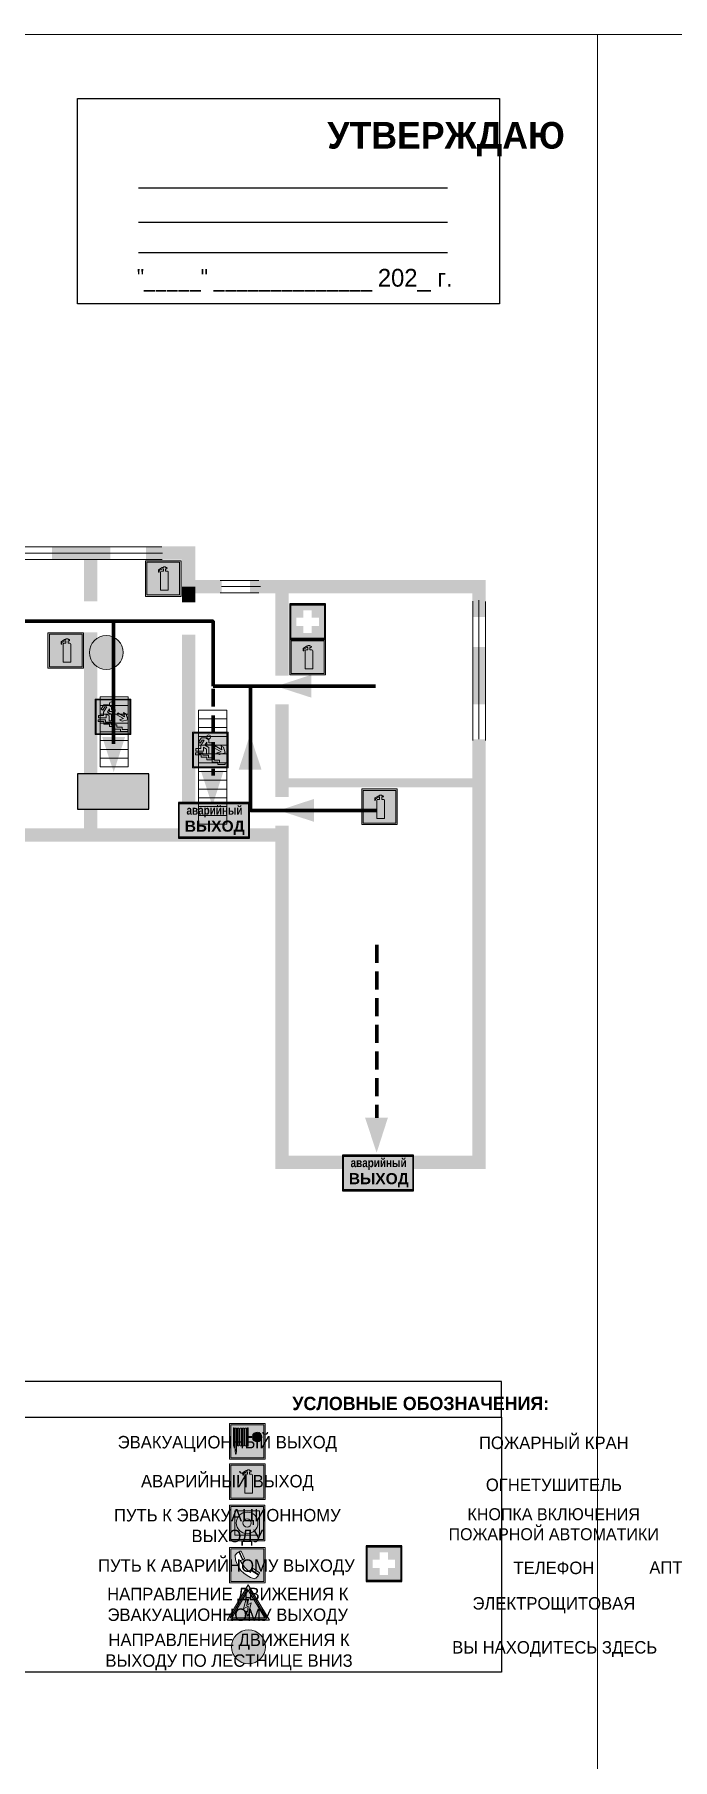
# Model space of a CAD drawing. Header units: millimetres. Extents: x 13114 to 67229, y 22859 to 38520.
# Drawn here: x 32127 to 32270.5, y 36350 to 36738.1 of the extents above; entities that cross this region are included whole.
import ezdxf

# ---------------------------------------------------------------- set-up
doc = ezdxf.new("R2010")
doc.units = ezdxf.units.MM
doc.linetypes.add('{ Wide Dash }', pattern=[12, 4, -2, 4, -2])
doc.layers.add('План_Штампы', color=7, linetype='Continuous')
doc.styles.add('обычный', font='arial.ttf')

# ---------------------------------------------------------------- blocks, each defined once
blk = doc.blocks.new('A$C3E6D3DDE')
at = {"lineweight": 5}
h = blk.add_hatch(color=40, dxfattribs=at)
h.paths.add_polyline_path([(24.1, 1.45), (16.46, -11.35), (31.74, -11.35)])
h.paths.add_polyline_path([(24.09, -0.46), (30.03, -10.41), (18.14, -10.41)], flags=16)
h.paths.add_polyline_path([(24.54, -3.08), (23.41, -6.02), (25.13, -5.01), (24.33, -8.5), (24.82, -8.27), (23.79, -9.86), (23.4, -8.04), (23.8, -8.43), (24.04, -6.29), (22.39, -7.25), (23.44, -3.08)], flags=0)
h = blk.add_hatch(color=256, dxfattribs=at)
h.paths.add_polyline_path([(24.37, 0.03, 0.567511), (23.82, 0.03), (17.59, -10.4, 0.582454), (17.86, -10.88), (30.32, -10.88, 0.582149), (30.6, -10.4)])
h.paths.add_polyline_path([(24.09, -0.46), (18.14, -10.41), (30.03, -10.41)], flags=16)
h.paths.add_polyline_path([(24.54, -3.08), (23.41, -6.02), (25.13, -5.01), (24.33, -8.5), (24.82, -8.27), (23.79, -9.86), (23.4, -8.04), (23.8, -8.43), (24.04, -6.29), (22.39, -7.25), (23.44, -3.08)], flags=0)
h = blk.add_hatch(color=40, dxfattribs=at)
h.paths.add_polyline_path([(24.09, -0.46), (18.14, -10.41), (30.03, -10.41)])
h.paths.add_polyline_path([(24.82, -8.27), (23.79, -9.86), (23.4, -8.04), (23.8, -8.43), (24.04, -6.29), (22.39, -7.25), (23.44, -3.08), (24.54, -3.08), (23.41, -6.02), (25.13, -5.01), (24.33, -8.5)], flags=16)
at = {"color": 40, "lineweight": 5}
for p, q in [((16.46, -11.35), (24.1, 1.45)), ((24.1, 1.45), (31.74, -11.35))]:
    blk.add_line(p, q, dxfattribs=at)
at = {"lineweight": 5}
for p, q in [((17.59, -10.4), (23.82, 0.03)), ((24.37, 0.03), (30.6, -10.4)), ((18.14, -10.41), (24.09, -0.46)), ((23.44, -3.08), (22.39, -7.25)), ((23.41, -6.02), (24.54, -3.08)), ((25.13, -5.01), (23.41, -6.02)), ((24.54, -3.08), (23.44, -3.08)), ((24.09, -0.46), (30.03, -10.41)), ((24.33, -8.5), (25.13, -5.01)), ((17.86, -10.88), (30.32, -10.88)), ((18.14, -10.41), (30.03, -10.41)), ((22.39, -7.25), (24.04, -6.29)), ((23.8, -8.43), (23.4, -8.04)), ((23.4, -8.04), (23.79, -9.86)), ((23.79, -9.86), (24.82, -8.27)), ((24.04, -6.29), (23.8, -8.43)), ((24.82, -8.27), (24.33, -8.5))]:
    blk.add_line(p, q, dxfattribs=at)
at = {"color": 50, "lineweight": 5}
blk.add_line((31.74, -11.35), (16.46, -11.35), dxfattribs=at)
blk = doc.blocks.new('A$C54414219')
at = {"true_color": 0xffffff}
h = blk.add_hatch(color=7, dxfattribs=at)
h.paths.add_polyline_path([(2.39, -9.45), (2.39, -18.3), (11.23, -18.3), (11.23, -9.45)], flags=0)
h.paths.add_polyline_path([(10.71, -13.87, -1), (2.92, -13.87, -1)], flags=0)
h.paths.add_polyline_path([(8.3, -13.87, -1), (5.33, -13.87, -1)], flags=0)
h.paths.add_polyline_path([(0.41, -7.47), (0.41, -20.27), (13.21, -20.27), (13.21, -7.47)])
h.paths.add_polyline_path([(0.92, -19.77), (12.71, -19.77), (12.71, -7.98), (0.92, -7.98)], flags=16)
h.paths.add_polyline_path([(11.23, -9.45), (11.23, -18.3), (2.39, -18.3), (2.39, -9.45)], flags=0)
at = {"lineweight": 5}
h = blk.add_hatch(color=242, dxfattribs=at)
h.paths.add_polyline_path([(12.71, -7.98), (0.92, -7.98), (0.92, -19.77), (12.71, -19.77)])
h.paths.add_polyline_path([(11.23, -18.3), (2.39, -18.3), (2.39, -9.45), (11.23, -9.45)], flags=16)
h.paths.add_polyline_path([(10.71, -13.87, -1), (2.92, -13.87, -1)], flags=0)
h.paths.add_polyline_path([(8.3, -13.87, -1), (5.33, -13.87, -1)], flags=0)
at = {"true_color": 0xffffff}
h = blk.add_hatch(color=7, dxfattribs=at)
h.paths.add_polyline_path([(2.39, -9.45), (2.39, -18.3), (11.23, -18.3), (11.23, -9.45)])
h.paths.add_polyline_path([(10.71, -13.87, -1), (2.92, -13.87, -1)], flags=16)
h.paths.add_polyline_path([(8.3, -13.87, -1), (5.33, -13.87, -1)], flags=0)
at = {"lineweight": 5}
h = blk.add_hatch(color=242, dxfattribs=at)
h.paths.add_polyline_path([(2.92, -13.87, 1), (10.71, -13.87, 1)])
h.paths.add_polyline_path([(8.3, -13.87, -1), (5.33, -13.87, -1)], flags=16)
at = {"color": 242, "lineweight": 5}
for p, q in [((0.41, -20.27), (0.41, -7.47)), ((0.41, -7.47), (13.21, -7.47)), ((0.41, -7.47), (13.21, -7.47)), ((13.21, -20.27), (13.21, -7.47)), ((0.41, -20.27), (13.21, -20.27))]:
    blk.add_line(p, q, dxfattribs=at)
for points in [[(0.92, -7.98), (12.71, -7.98), (12.71, -19.77), (0.92, -19.77)], [(2.39, -9.45), (11.23, -9.45), (11.23, -18.3), (2.39, -18.3)]]:
    blk.add_lwpolyline(points, close=True, dxfattribs=at)
for radius in [3.89, 1.49]:
    blk.add_circle((6.81, -13.87), radius, dxfattribs=at)
blk = doc.blocks.new('A$C456E1F9C')
at = {"lineweight": 5}
h = blk.add_hatch(color=242, dxfattribs=at)
h.paths.add_polyline_path([(0.51, -1.47), (0.51, -13.26), (12.29, -13.26), (12.29, -1.47)])
h.paths.add_polyline_path([(5.42, -4.95, -0.254479), (4.78, -5.4), (3.52, -2.53, -0.209735), (4.23, -2.4)], flags=16)
h.paths.add_polyline_path([(8.53, -8.6), (10.87, -10.17), (10.54, -10.76), (8.03, -9.13, -0.192251)], flags=16)
h.paths.add_polyline_path([(4.61, -5.49, 0.005518), (3.87, -5.72, 0.128647), (7.49, -10.01, 0.00809), (7.83, -9.33), (10.47, -10.97, -0.16736), (8.99, -12.25, -0.327862), (1.95, -3.95, -0.166952), (3.36, -2.62)], flags=16)
at = {"color": 242, "lineweight": 5}
for p, q in [((0, -13.77), (0, -0.97)), ((12.8, -0.97), (0, -0.97)), ((4.61, -5.49), (3.36, -2.62)), ((3.52, -2.53), (4.78, -5.4)), ((4.23, -2.4), (5.42, -4.95)), ((12.8, -13.77), (12.8, -0.97)), ((7.83, -9.33), (10.47, -10.97)), ((8.03, -9.13), (10.54, -10.76)), ((10.81, -10.12), (8.53, -8.6)), ((10.54, -10.76), (10.8, -10.3)), ((10.8, -10.3), (10.81, -10.12)), ((0, -13.77), (12.8, -13.77))]:
    blk.add_line(p, q, dxfattribs=at)
blk.add_lwpolyline([(0.51, -1.47), (12.29, -1.47), (12.29, -13.26), (0.51, -13.26)], close=True, dxfattribs=at)
for centre, radius, start, end in [((4.59, -5.34), 2.99, 114.28453, 152.19739), ((11.12, -3.31), 9.19, 183.99153, 256.60086), ((4.02, -3.27), 0.891, 76.32839, 123.70924), ((14.98, -39.1), 35.17, 107.14873, 108.41345), ((13.86, -0.94), 11.08, 205.55365, 234.87622), ((4.68, -4.59), 0.824, 276.9621, 334.07228), ((-13.31, 0.8), 23.44, 332.54871, 334.40268), ((8.94, -9.5), 0.989, 114.40924, 157.93883), ((7.87, -9.46), 3, 291.92908, 329.9329)]:
    blk.add_arc(centre, radius, start, end, dxfattribs=at)
blk = doc.blocks.new('A$C18900ED3')
h = blk.add_hatch(color=126)
h.paths.add_polyline_path([(-0.18, -0.18), (-7.02, -0.18), (-7.02, -7.02), (-0.18, -7.02)])
h.paths.add_polyline_path([(-5.89, -4.46), (-5.89, -2.77), (-4.46, -2.77), (-4.46, -1.31), (-2.77, -1.31), (-2.77, -2.77), (-1.33, -2.77), (-1.33, -4.46), (-2.77, -4.46), (-2.77, -5.89), (-4.46, -5.89), (-4.46, -4.46)], flags=16)
at = {"color": 126}
for p, q in [((-7.2, 0), (-7.2, -7.2)), ((0, 0), (-7.2, 0)), ((0, -7.2), (0, 0)), ((-7.02, -7.02), (-7.02, -0.18)), ((-7.02, -0.18), (-0.18, -0.18)), ((-0.18, -0.18), (-0.18, -7.02)), ((-7.2, -7.2), (0, -7.2)), ((-0.18, -7.02), (-7.02, -7.02))]:
    blk.add_line(p, q, dxfattribs=at)
blk = doc.blocks.new('A$C37112FD5')
at = {"true_color": 0xf5f5ff}
h = blk.add_hatch(color=7, dxfattribs=at)
h.dxf.hatch_style = 1
h.paths.add_polyline_path([(12.8, -7.4), (0, -7.4), (0, -20.2), (12.8, -20.2)])
h.paths.add_polyline_path([(12.29, -7.91), (12.29, -19.69), (0.51, -19.69), (0.51, -7.91)], flags=16)
h.paths.add_polyline_path([(4.98, -9.04, -0.42597), (5.17, -9.22), (5.17, -12.25), (5.17, -15.29, -0.432244), (4.98, -15.47), (4.83, -15.47, -0.42597), (4.64, -15.29), (4.64, -12.25), (4.64, -9.22, -0.432244), (4.83, -9.04)], flags=0)
h.paths.add_polyline_path([(4.28, -9.22), (4.28, -12.25), (4.28, -15.29, -0.432244), (4.09, -15.47), (3.94, -15.47, -0.42597), (3.75, -15.29), (3.75, -12.25), (3.75, -9.22, -0.432244), (3.94, -9.04), (4.09, -9.04, -0.42597)], flags=0)
h.paths.add_polyline_path([(5.72, -9.04), (5.87, -9.04, -0.42597), (6.06, -9.22), (6.06, -12.25), (6.06, -15.29, -0.432244), (5.87, -15.47), (5.72, -15.47, -0.42597), (5.53, -15.29), (5.53, -12.25), (5.53, -9.22, -0.432244)], flags=0)
h.paths.add_polyline_path([(6.42, -8.9), (6.5, -8.9, -0.42597), (6.69, -9.08), (6.69, -12.03), (8.21, -12.03, -15.824349), (8.21, -12.47), (6.69, -12.47), (6.69, -15.42, -0.432244), (6.5, -15.6), (6.42, -15.6)], flags=0)
h.paths.add_polyline_path([(3.39, -9.22), (3.39, -12.25), (3.39, -15.29, -0.432244), (3.2, -15.47), (3.05, -15.47, -0.42597), (2.85, -15.29), (2.85, -12.25), (2.85, -9.22, -0.432244), (3.05, -9.04), (3.2, -9.04, -0.42597)], flags=0)
h.paths.add_polyline_path([(2.5, -9.22), (2.5, -16.71), (1.96, -16.71), (1.96, -9.22, -0.432244), (2.15, -9.04), (2.31, -9.04, -0.42597)], flags=0)
h.paths.add_polyline_path([(1.61, -8.9), (1.61, -15.6), (1.57, -15.6, -0.42597), (1.37, -15.42), (1.37, -12.03), (1.37, -9.09, -0.432244), (1.57, -8.9)], flags=0)
h.paths.add_polyline_path([(9.76, -10.81), (9.76, -12.03), (8.49, -12.03, -0.336371)], flags=0)
h.paths.add_polyline_path([(8.49, -12.47), (9.76, -12.47), (9.76, -13.7, -0.336371)], flags=0)
h.paths.add_polyline_path([(10.11, -10.81, -0.336371), (11.38, -12.03), (10.11, -12.03)], flags=0)
h.paths.add_polyline_path([(10.11, -12.47), (11.38, -12.47, -0.336371), (10.11, -13.7)], flags=0)
h.paths.add_polyline_path([(2.5, -16.84), (2.5, -17.05), (1.97, -17.05), (1.97, -16.84)], flags=0)
h.paths.add_polyline_path([(2.5, -17.24, -0.033778), (2.24, -18.6, -0.033778), (1.97, -17.24)], flags=0)
h = blk.add_hatch(color=242)
h.dxf.hatch_style = 1
h.paths.add_polyline_path([(12.29, -7.91), (0.51, -7.91), (0.51, -19.69), (12.29, -19.69)])
h.paths.add_polyline_path([(6.42, -15.6), (6.42, -8.9), (6.5, -8.9, -0.42597), (6.69, -9.08), (6.69, -12.03), (8.21, -12.03, -15.824349), (8.21, -12.47), (6.69, -12.47), (6.69, -15.42, -0.432244), (6.5, -15.6)], flags=16)
h.paths.add_polyline_path([(5.87, -15.47), (5.72, -15.47, -0.42597), (5.53, -15.29), (5.53, -12.25), (5.53, -9.22, -0.432244), (5.72, -9.04), (5.87, -9.04, -0.42597), (6.06, -9.22), (6.06, -12.25), (6.06, -15.29, -0.432244)], flags=16)
h.paths.add_polyline_path([(4.98, -15.47), (4.83, -15.47, -0.42597), (4.64, -15.29), (4.64, -12.25), (4.64, -9.22, -0.432244), (4.83, -9.04), (4.98, -9.04, -0.42597), (5.17, -9.22), (5.17, -12.25), (5.17, -15.29, -0.432244)], flags=16)
h.paths.add_polyline_path([(4.09, -15.47), (3.94, -15.47, -0.42597), (3.75, -15.29), (3.75, -12.25), (3.75, -9.22, -0.432244), (3.94, -9.04), (4.09, -9.04, -0.42597), (4.28, -9.22), (4.28, -12.25), (4.28, -15.29, -0.432244)], flags=16)
h.paths.add_polyline_path([(3.2, -15.47), (3.05, -15.47, -0.42597), (2.85, -15.29), (2.85, -12.25), (2.85, -9.22, -0.432244), (3.05, -9.04), (3.2, -9.04, -0.42597), (3.39, -9.22), (3.39, -12.25), (3.39, -15.29, -0.432244)], flags=16)
h.paths.add_polyline_path([(2.5, -17.05), (1.97, -17.05), (1.97, -16.84), (2.5, -16.84)], flags=16)
h.paths.add_polyline_path([(2.5, -17.24, -0.033778), (2.24, -18.6, -0.033778), (1.97, -17.24)], flags=16)
h.paths.add_polyline_path([(2.5, -16.71), (1.96, -16.71), (1.96, -9.22, -0.432244), (2.15, -9.04), (2.31, -9.04, -0.42597), (2.5, -9.22)], flags=16)
h.paths.add_polyline_path([(1.61, -15.6), (1.57, -15.6, -0.42597), (1.37, -15.42), (1.37, -12.03), (1.37, -9.09, -0.432244), (1.57, -8.9), (1.61, -8.9)], flags=16)
h.paths.add_polyline_path([(8.49, -12.47), (9.76, -12.47), (9.76, -13.7, -0.336371)], flags=0)
h.paths.add_polyline_path([(10.11, -13.7), (10.11, -12.47), (11.38, -12.47, -0.336371)], flags=0)
h.paths.add_polyline_path([(8.49, -12.03, -0.336371), (9.76, -10.81), (9.76, -12.03)], flags=0)
h.paths.add_polyline_path([(10.11, -12.03), (10.11, -10.81, -0.336371), (11.38, -12.03)], flags=0)
h = blk.add_hatch(color=7, dxfattribs=at)
h.dxf.hatch_style = 1
h.paths.add_polyline_path([(1.61, -8.9), (1.57, -8.9, 0.432244), (1.37, -9.09), (1.37, -12.03), (1.37, -15.42, 0.42597), (1.57, -15.6), (1.61, -15.6)])
h.paths.add_polyline_path([(2.5, -9.22, 0.42597), (2.31, -9.04), (2.15, -9.04, 0.432244), (1.96, -9.22), (1.96, -16.71), (2.5, -16.71)])
h.paths.add_polyline_path([(2.5, -16.84), (1.97, -16.84), (1.97, -17.05), (2.5, -17.05)])
h.paths.add_polyline_path([(2.5, -17.24), (1.97, -17.24, 0.033778), (2.24, -18.6, 0.033778)])
h.paths.add_polyline_path([(3.39, -12.25), (3.39, -9.22, 0.42597), (3.2, -9.04), (3.05, -9.04, 0.432244), (2.85, -9.22), (2.85, -12.25), (2.85, -15.29, 0.42597), (3.05, -15.47), (3.2, -15.47, 0.432244), (3.39, -15.29)])
h.paths.add_polyline_path([(4.28, -12.25), (4.28, -9.22, 0.42597), (4.09, -9.04), (3.94, -9.04, 0.432244), (3.75, -9.22), (3.75, -12.25), (3.75, -15.29, 0.42597), (3.94, -15.47), (4.09, -15.47, 0.432244), (4.28, -15.29)])
h.paths.add_polyline_path([(5.17, -12.25), (5.17, -9.22, 0.42597), (4.98, -9.04), (4.83, -9.04, 0.432244), (4.64, -9.22), (4.64, -12.25), (4.64, -15.29, 0.42597), (4.83, -15.47), (4.98, -15.47, 0.432244), (5.17, -15.29)])
h.paths.add_polyline_path([(6.06, -12.25), (6.06, -9.22, 0.42597), (5.87, -9.04), (5.72, -9.04, 0.432244), (5.53, -9.22), (5.53, -12.25), (5.53, -15.29, 0.42597), (5.72, -15.47), (5.87, -15.47, 0.432244), (6.06, -15.29)])
h.paths.add_polyline_path([(6.69, -12.47), (8.21, -12.47, 15.824349), (8.21, -12.03), (6.69, -12.03), (6.69, -9.08, 0.42597), (6.5, -8.9), (6.42, -8.9), (6.42, -15.6), (6.5, -15.6, 0.432244), (6.69, -15.42)])
h.paths.add_polyline_path([(8.49, -12.47), (9.76, -12.47), (9.76, -13.7, -0.336371)], flags=16)
h.paths.add_polyline_path([(8.49, -12.03, -0.336371), (9.76, -10.81), (9.76, -12.03)], flags=16)
h.paths.add_polyline_path([(10.11, -12.47), (11.38, -12.47, -0.336371), (10.11, -13.7)], flags=16)
h.paths.add_polyline_path([(10.11, -12.03), (10.11, -10.81, -0.336371), (11.38, -12.03)], flags=16)
h = blk.add_hatch(color=242)
h.dxf.hatch_style = 1
h.paths.add_polyline_path([(9.76, -10.81, 0.336371), (8.49, -12.03), (9.76, -12.03)])
h.paths.add_polyline_path([(10.11, -10.81), (10.11, -12.03), (11.38, -12.03, 0.336371)])
h.paths.add_polyline_path([(11.38, -12.47), (10.11, -12.47), (10.11, -13.7, 0.336371)])
h.paths.add_polyline_path([(9.76, -12.47), (8.49, -12.47, 0.336371), (9.76, -13.7)])
at = {"color": 242, "lineweight": 5}
for p, q in [((0, -20.2), (0, -7.4)), ((0, -7.4), (12.8, -7.4)), ((1.37, -12.03), (1.37, -9.08)), ((1.37, -12.03), (1.37, -15.42)), ((1.57, -8.9), (1.61, -8.9)), ((1.61, -8.9), (1.61, -15.6)), ((1.96, -16.71), (1.96, -9.22)), ((2.15, -9.04), (2.31, -9.04)), ((2.5, -16.71), (2.5, -9.22)), ((2.85, -12.25), (2.85, -9.22)), ((2.85, -12.25), (2.85, -15.29)), ((3.05, -9.04), (3.2, -9.04)), ((3.39, -12.25), (3.39, -9.22)), ((3.39, -12.25), (3.39, -15.29)), ((3.75, -12.25), (3.75, -9.22)), ((3.75, -12.25), (3.75, -15.29)), ((3.94, -9.04), (4.09, -9.04)), ((4.28, -12.25), (4.28, -9.22)), ((4.28, -12.25), (4.28, -15.29)), ((4.64, -12.25), (4.64, -9.22)), ((4.64, -12.25), (4.64, -15.29)), ((4.83, -9.04), (4.98, -9.04)), ((5.17, -12.25), (5.17, -9.22)), ((5.17, -12.25), (5.17, -15.29)), ((5.53, -12.25), (5.53, -9.22)), ((5.53, -12.25), (5.53, -15.29)), ((5.72, -9.04), (5.87, -9.04)), ((6.06, -12.25), (6.06, -9.22)), ((6.06, -12.25), (6.06, -15.29)), ((6.42, -8.9), (6.42, -15.6)), ((6.5, -8.9), (6.42, -8.9)), ((6.69, -12.03), (6.69, -9.08)), ((8.21, -12.03), (6.69, -12.03)), ((9.76, -12.03), (8.49, -12.03)), ((9.76, -10.81), (9.76, -12.03)), ((10.11, -10.81), (10.11, -12.03)), ((11.38, -12.03), (10.11, -12.03)), ((12.8, -20.2), (12.8, -7.4)), ((1.57, -15.6), (1.61, -15.6)), ((1.96, -16.71), (2.5, -16.71)), ((1.97, -16.84), (2.5, -16.84)), ((1.97, -17.05), (1.97, -16.84)), ((2.5, -17.05), (1.97, -17.05)), ((1.97, -17.24), (2.5, -17.24)), ((2.5, -16.84), (2.5, -17.05)), ((3.05, -15.47), (3.2, -15.47)), ((3.94, -15.47), (4.09, -15.47)), ((4.83, -15.47), (4.98, -15.47)), ((5.72, -15.47), (5.87, -15.47)), ((6.42, -15.6), (6.5, -15.6)), ((8.21, -12.47), (6.69, -12.47)), ((6.69, -12.47), (6.69, -15.42)), ((9.76, -12.47), (8.49, -12.47)), ((9.76, -12.47), (9.76, -13.7)), ((11.38, -12.47), (10.11, -12.47)), ((10.11, -12.47), (10.11, -13.7)), ((0, -20.2), (12.8, -20.2))]:
    blk.add_line(p, q, dxfattribs=at)
blk.add_lwpolyline([(0.51, -7.91), (12.29, -7.91), (12.29, -19.69), (0.51, -19.69)], close=True, dxfattribs=at)
for centre, radius, start, end in [((1.56, -9.09), 0.182, 87.10267, 180.60715), ((2.15, -9.22), 0.182, 87.10267, 180.60715), ((2.32, -9.22), 0.182, 359.39285, 92.89733), ((3.04, -9.22), 0.182, 87.10267, 180.60715), ((3.21, -9.22), 0.182, 359.39285, 92.89733), ((3.93, -9.22), 0.182, 87.10267, 180.60715), ((4.1, -9.22), 0.182, 359.39285, 92.89733), ((4.82, -9.22), 0.182, 87.10267, 180.60715), ((4.99, -9.22), 0.182, 359.39285, 92.89733), ((5.71, -9.22), 0.182, 87.10267, 180.60715), ((5.88, -9.22), 0.182, 359.39285, 92.89733), ((6.51, -9.09), 0.182, 359.39285, 92.89733), ((9.93, -12.25), 1.74, 187.23185, 172.76815), ((9.93, -12.25), 1.46, 96.99266, 171.35851), ((9.93, -12.25), 1.46, 8.64149, 83.00734), ((1.56, -15.42), 0.182, 179.39285, 272.89733), ((12.17, -15.98), 10.27, 187.04098, 194.7793), ((-7.7, -15.98), 10.27, 345.2207, 352.95902), ((3.04, -15.29), 0.182, 179.39285, 272.89733), ((3.21, -15.29), 0.182, 267.10267, 0.60715), ((3.93, -15.29), 0.182, 179.39285, 272.89733), ((4.1, -15.29), 0.182, 267.10267, 0.60715), ((4.82, -15.29), 0.182, 179.39285, 272.89733), ((4.99, -15.29), 0.182, 267.10267, 0.60715), ((5.71, -15.29), 0.182, 179.39285, 272.89733), ((5.88, -15.29), 0.182, 267.10267, 0.60715), ((6.51, -15.42), 0.182, 267.10267, 0.60715), ((9.93, -12.25), 1.46, 188.64149, 263.00734), ((9.93, -12.25), 1.46, 276.99266, 351.35851)]:
    blk.add_arc(centre, radius, start, end, dxfattribs=at)
blk = doc.blocks.new('A$C3AD82952')
at = {"true_color": 0xf5f5ff}
h = blk.add_hatch(color=7, dxfattribs=at)
h.dxf.hatch_style = 1
h.paths.add_polyline_path([(8.21, 8.73, 0.414214), (7.89, 9.05), (7.22, 9.05), (7.22, 9.92), (7.59, 9.92, 1), (7.57, 10.36), (7.22, 10.36), (7.22, 10.6), (6.43, 10.6), (6.43, 10.36), (6.01, 10.36), (4.74, 9.59), (4.74, 8.69), (4.98, 8.73), (4.98, 9.26), (6.12, 9.91), (6.43, 9.91), (6.43, 9.05), (5.76, 9.05, 0.414214), (5.44, 8.73), (5.44, 2.2), (8.21, 2.2)], flags=0)
h.paths.add_polyline_path([(12.8, 12.8), (0, 12.8), (0, 0), (12.8, 0)])
h.paths.add_polyline_path([(0.51, 12.29), (12.29, 12.29), (12.29, 0.51), (0.51, 0.51)], flags=16)
h.paths.add_polyline_path([(4.74, 9.59), (6.01, 10.36), (6.43, 10.36), (6.43, 10.6), (7.22, 10.6), (7.22, 10.36), (7.59, 10.36, -0.94586), (7.59, 9.92), (7.22, 9.92), (7.22, 9.05), (7.89, 9.05, -0.414214), (8.21, 8.73), (8.21, 2.2), (5.44, 2.2), (5.44, 8.73, -0.414214), (5.76, 9.05), (6.43, 9.05), (6.43, 9.91), (6.12, 9.91), (4.98, 9.26), (4.98, 8.73), (4.74, 8.69)], flags=0)
h = blk.add_hatch(color=242)
h.dxf.hatch_style = 1
h.paths.add_polyline_path([(12.29, 12.29), (0.51, 12.29), (0.51, 0.51), (12.29, 0.51)])
h.paths.add_polyline_path([(4.74, 8.69), (4.74, 9.59), (6.01, 10.36), (6.43, 10.36), (6.43, 10.6), (7.22, 10.6), (7.22, 10.36), (7.59, 10.36, -0.94586), (7.59, 9.92), (7.22, 9.92), (7.22, 9.05), (7.89, 9.05, -0.414214), (8.21, 8.73), (8.21, 2.2), (5.44, 2.2), (5.44, 8.73, -0.414214), (5.76, 9.05), (6.43, 9.05), (6.43, 9.91), (6.12, 9.91), (4.98, 9.26), (4.98, 8.73)], flags=16)
h = blk.add_hatch(color=7, dxfattribs=at)
h.dxf.hatch_style = 1
h.paths.add_polyline_path([(8.21, 8.73, 0.414214), (7.89, 9.05), (7.22, 9.05), (7.22, 9.92), (7.59, 9.92, 1), (7.57, 10.36), (7.22, 10.36), (7.22, 10.6), (6.43, 10.6), (6.43, 10.36), (6.01, 10.36), (4.74, 9.59), (4.74, 8.69), (4.98, 8.73), (4.98, 9.26), (6.12, 9.91), (6.43, 9.91), (6.43, 9.05), (5.76, 9.05, 0.414214), (5.44, 8.73), (5.44, 2.2), (8.21, 2.2)])
at = {"color": 242, "lineweight": 5}
for p, q in [((0, 0), (0, 12.8)), ((0, 12.8), (12.8, 12.8)), ((12.8, 0), (12.8, 12.8)), ((6.01, 10.36), (4.74, 9.59)), ((4.74, 9.59), (4.74, 8.69)), ((4.74, 8.69), (4.98, 8.73)), ((4.98, 9.26), (6.12, 9.91)), ((4.98, 8.73), (4.98, 9.26)), ((5.44, 2.2), (5.44, 8.73)), ((5.76, 9.05), (6.43, 9.05)), ((6.01, 10.36), (6.43, 10.36)), ((6.12, 9.91), (6.43, 9.91)), ((7.22, 10.6), (6.43, 10.6)), ((6.43, 10.6), (6.43, 10.36)), ((6.43, 9.91), (6.43, 9.05)), ((7.22, 10.36), (7.22, 10.6)), ((7.59, 10.36), (7.22, 10.36)), ((7.22, 9.05), (7.22, 9.92)), ((7.59, 9.92), (7.22, 9.92)), ((7.89, 9.05), (7.22, 9.05)), ((8.21, 2.2), (8.21, 8.73)), ((0, 0), (12.8, 0)), ((5.44, 2.2), (8.21, 2.2))]:
    blk.add_line(p, q, dxfattribs=at)
blk.add_lwpolyline([(0.51, 12.29), (12.29, 12.29), (12.29, 0.51), (0.51, 0.51)], close=True, dxfattribs=at)
for centre, radius, start, end in [((5.76, 8.73), 0.32, 90, 180), ((7.58, 10.14), 0.223, 273.18746, 86.81254), ((7.89, 8.73), 0.32, 0, 90)]:
    blk.add_arc(centre, radius, start, end, dxfattribs=at)
blk = doc.blocks.new('A$C7B8C2D5B')
at = {"lineweight": 0}
h = blk.add_hatch(color=5, dxfattribs=at)
h.dxf.hatch_style = 1
h.paths.add_polyline_path([(1.4, -3.02, 1), (-2.11, -3.02, 1)])
at = {"color": 5, "lineweight": 0}
blk.add_circle((-0.36, -3.02), 1.75, dxfattribs=at)
blk = doc.blocks.new('вниз')
at = {"lineweight": 0, "true_color": 0xffffff}
h = blk.add_hatch(color=7, dxfattribs=at)
h.dxf.hatch_style = 1
h.paths.add_polyline_path([(40994.51, -4472.22), (40986.51, -4472.22), (40986.51, -4480.22), (40994.51, -4480.22)])
h.paths.add_polyline_path([(40994.31, -4472.42), (40994.31, -4480.01), (40986.71, -4480.01), (40986.71, -4472.42)], flags=16)
h.paths.add_polyline_path([(40988.43, -4473.53), (40989.43, -4473.53), (40990.19, -4473.96), (40990.19, -4474.6), (40991, -4474.6), (40991, -4475.06), (40989.73, -4475.06), (40989.73, -4474.46), (40989.3, -4475.18), (40990.17, -4475.7), (40990.17, -4477.11), (40989.63, -4477.11), (40989.63, -4476.01), (40988.94, -4475.59), (40988.94, -4476.46), (40988.94, -4476.46), (40987.47, -4476.46), (40987.26, -4476.46), (40987.26, -4475.92), (40988.4, -4475.92), (40988.4, -4475.2), (40989.1, -4473.99), (40988.66, -4473.99), (40988.24, -4474.7), (40987.86, -4474.47), (40988.41, -4473.56)], flags=0)
h.paths.add_polyline_path([(40990.55, -4473.29, -1), (40989.69, -4473.29, -1)], flags=0)
h.paths.add_polyline_path([(40988.85, -4476.89), (40988.85, -4477.43), (40990.1, -4477.43), (40990.1, -4477.99), (40991.34, -4477.99), (40991.34, -4478.54), (40992.59, -4478.54), (40992.59, -4479.09), (40993.83, -4479.09), (40993.83, -4479.52), (40992.17, -4479.52), (40992.17, -4478.97), (40990.91, -4478.97), (40990.91, -4478.41), (40989.68, -4478.41), (40989.68, -4477.86), (40988.43, -4477.86), (40988.43, -4477.31), (40987.6, -4477.31), (40987.18, -4477.31), (40987.18, -4476.89)], flags=0)
h.paths.add_polyline_path([(40991.61, -4475.33), (40993.12, -4476.2), (40992.9, -4475.27), (40993.48, -4475.6), (40993.83, -4476.88), (40992.56, -4477.22), (40991.97, -4476.88), (40992.9, -4476.61), (40991.38, -4475.74), (40991.58, -4475.39)], flags=0)
h.paths.add_polyline_path([(40990.19, -4473.96), (40989.43, -4473.53), (40988.43, -4473.53), (40988.41, -4473.56), (40987.86, -4474.47), (40988.24, -4474.7), (40988.66, -4473.99), (40989.1, -4473.99), (40988.4, -4475.2), (40988.4, -4475.92), (40987.26, -4475.92), (40987.26, -4476.46), (40987.47, -4476.46), (40988.94, -4476.46), (40988.94, -4476.27), (40988.94, -4475.59), (40989.63, -4476.01), (40989.63, -4477.11), (40990.17, -4477.11), (40990.17, -4475.7), (40989.3, -4475.18), (40989.73, -4474.46), (40989.73, -4475.06), (40991, -4475.06), (40991, -4474.6), (40990.19, -4474.6)], flags=0)
h.paths.add_polyline_path([(40990.55, -4473.29, 1), (40989.69, -4473.29, 1)], flags=0)
h.paths.add_polyline_path([(40991.61, -4475.33), (40991.58, -4475.39), (40991.38, -4475.74), (40992.9, -4476.61), (40991.97, -4476.88), (40992.56, -4477.22), (40993.83, -4476.88), (40993.48, -4475.6), (40992.9, -4475.27), (40993.12, -4476.2)], flags=0)
h.paths.add_polyline_path([(40990.1, -4477.43), (40988.85, -4477.43), (40988.85, -4476.89), (40987.18, -4476.89), (40987.18, -4477.31), (40987.6, -4477.31), (40988.43, -4477.31), (40988.43, -4477.86), (40989.68, -4477.86), (40989.68, -4478.41), (40990.91, -4478.41), (40990.91, -4478.97), (40992.17, -4478.97), (40992.17, -4479.52), (40993.83, -4479.52), (40993.83, -4479.09), (40992.59, -4479.09), (40992.59, -4478.54), (40991.34, -4478.54), (40991.34, -4477.99), (40990.1, -4477.99)], flags=0)
at = {"lineweight": 0}
h = blk.add_hatch(color=126, dxfattribs=at)
h.dxf.hatch_style = 1
h.paths.add_polyline_path([(40994.31, -4472.42), (40986.71, -4472.42), (40986.71, -4480.01), (40994.31, -4480.01)])
h.paths.add_polyline_path([(40988.43, -4473.53), (40989.43, -4473.53), (40990.19, -4473.96), (40990.19, -4474.6), (40991, -4474.6), (40991, -4475.06), (40989.73, -4475.06), (40989.73, -4474.46), (40989.3, -4475.18), (40990.17, -4475.7), (40990.17, -4477.11), (40989.63, -4477.11), (40989.63, -4476.01), (40988.94, -4475.59), (40988.94, -4476.46), (40988.94, -4476.46), (40987.47, -4476.46), (40987.26, -4476.46), (40987.26, -4475.92), (40988.4, -4475.92), (40988.4, -4475.2), (40989.1, -4473.99), (40988.66, -4473.99), (40988.24, -4474.7), (40987.86, -4474.47), (40988.41, -4473.56)], flags=16)
h.paths.add_polyline_path([(40990.55, -4473.29, -1), (40989.69, -4473.29, -1)], flags=16)
h.paths.add_polyline_path([(40988.85, -4476.89), (40988.85, -4477.43), (40990.1, -4477.43), (40990.1, -4477.99), (40991.34, -4477.99), (40991.34, -4478.54), (40992.59, -4478.54), (40992.59, -4479.09), (40993.83, -4479.09), (40993.83, -4479.52), (40992.17, -4479.52), (40992.17, -4478.97), (40990.91, -4478.97), (40990.91, -4478.41), (40989.68, -4478.41), (40989.68, -4477.86), (40988.43, -4477.86), (40988.43, -4477.31), (40987.6, -4477.31), (40987.18, -4477.31), (40987.18, -4476.89)], flags=16)
h.paths.add_polyline_path([(40991.61, -4475.33), (40993.12, -4476.2), (40992.9, -4475.27), (40993.48, -4475.6), (40993.83, -4476.88), (40992.56, -4477.22), (40991.97, -4476.88), (40992.9, -4476.61), (40991.38, -4475.74), (40991.58, -4475.39)], flags=16)
at = {"lineweight": 0, "true_color": 0xffffff}
h = blk.add_hatch(color=7, dxfattribs=at)
h.dxf.hatch_style = 1
h.paths.add_polyline_path([(40989.73, -4474.46), (40989.73, -4475.06), (40991, -4475.06), (40991, -4474.6), (40990.19, -4474.6), (40990.19, -4473.96), (40989.43, -4473.53), (40988.43, -4473.53), (40988.41, -4473.56), (40987.86, -4474.47), (40988.24, -4474.7), (40988.66, -4473.99), (40989.1, -4473.99), (40988.4, -4475.2), (40988.4, -4475.92), (40987.26, -4475.92), (40987.26, -4476.46), (40987.47, -4476.46), (40988.94, -4476.46), (40988.94, -4475.59), (40989.63, -4476.01), (40989.63, -4477.11), (40990.17, -4477.11), (40990.17, -4475.7), (40989.3, -4475.18)])
h.paths.add_polyline_path([(40989.69, -4473.29, 1), (40990.55, -4473.29, 1)])
h.paths.add_polyline_path([(40991.61, -4475.33), (40991.58, -4475.39), (40991.38, -4475.74), (40992.9, -4476.61), (40991.97, -4476.88), (40992.56, -4477.22), (40993.83, -4476.88), (40993.48, -4475.6), (40992.9, -4475.27), (40993.12, -4476.2)])
h.paths.add_polyline_path([(40990.1, -4477.43), (40988.85, -4477.43), (40988.85, -4476.89), (40987.18, -4476.89), (40987.18, -4477.31), (40987.6, -4477.31), (40988.43, -4477.31), (40988.43, -4477.86), (40989.68, -4477.86), (40989.68, -4478.41), (40990.91, -4478.41), (40990.91, -4478.97), (40992.17, -4478.97), (40992.17, -4479.52), (40993.83, -4479.52), (40993.83, -4479.09), (40992.59, -4479.09), (40992.59, -4478.54), (40991.34, -4478.54), (40991.34, -4477.99), (40990.1, -4477.99)])
at = {"color": 126, "lineweight": 0}
for points in [[(40986.51, -4472.22), (40994.51, -4472.22), (40994.51, -4480.22), (40986.51, -4480.22)], [(40986.71, -4472.42), (40994.31, -4472.42), (40994.31, -4480.01), (40986.71, -4480.01)]]:
    blk.add_lwpolyline(points, close=True, dxfattribs=at)
for points in [[(40987.47, -4476.46), (40987.26, -4476.46), (40987.26, -4475.92), (40988.4, -4475.92), (40988.4, -4475.2), (40989.1, -4473.99), (40988.66, -4473.99), (40988.24, -4474.7), (40987.86, -4474.47), (40988.41, -4473.56), (40988.43, -4473.53), (40989.43, -4473.53), (40990.19, -4473.96), (40990.19, -4474.6), (40991, -4474.6), (40991, -4475.06), (40989.73, -4475.06), (40989.73, -4474.46), (40989.3, -4475.18), (40990.17, -4475.7), (40990.17, -4477.11), (40989.63, -4477.11), (40989.63, -4476.01), (40988.94, -4475.59), (40988.94, -4476.46)], [(40987.6, -4477.31), (40987.18, -4477.31), (40987.18, -4476.89), (40988.85, -4476.89), (40988.85, -4477.43), (40990.1, -4477.43), (40990.1, -4477.99), (40991.34, -4477.99), (40991.34, -4478.54), (40992.59, -4478.54), (40992.59, -4479.09), (40993.83, -4479.09), (40993.83, -4479.52), (40992.17, -4479.52), (40992.17, -4478.97), (40990.91, -4478.97), (40990.91, -4478.41), (40989.68, -4478.41), (40989.68, -4477.86), (40988.43, -4477.86), (40988.43, -4477.31), (40987.6, -4477.31)], [(40987.47, -4476.46), (40988.94, -4476.46), (40988.94, -4476.27)], [(40991.58, -4475.39), (40991.38, -4475.74), (40992.9, -4476.61), (40991.97, -4476.88), (40992.56, -4477.22), (40993.83, -4476.88), (40993.48, -4475.6), (40992.9, -4475.27), (40993.12, -4476.2), (40991.61, -4475.33), (40991.58, -4475.39)]]:
    blk.add_lwpolyline(points, dxfattribs=at)
blk.add_circle((40990.12, -4473.29), 0.432, dxfattribs=at)
blk = doc.blocks.new('A$C7B4425F7')
at = {"true_color": 0xffffff}
blk.add_hatch(color=7, dxfattribs=at).paths.add_polyline_path([(0, 0), (-16, 0), (-16, -8), (0, -8)])
h = blk.add_hatch(color=126)
h.paths.add_polyline_path([(-0.2, -0.2), (-15.8, -0.2), (-15.8, -7.8), (-0.2, -7.8)])
h.paths.add_polyline_path([(-11.76, -2.03), (-11.76, -3.66), (-11.17, -3.66, -0.568275), (-11.17, -6.18), (-12.58, -6.18), (-12.58, -2.03)], flags=16)
h.paths.add_polyline_path([(-13.33, -4.12, -0.495768), (-13.59, -6.18), (-15.03, -6.18), (-15.03, -2.03), (-13.59, -2.03, -0.487973)], flags=16)
h.paths.add_polyline_path([(-10.25, -2.03), (-9.48, -2.03), (-9.48, -6.18), (-10.25, -6.18)], flags=16)
h.paths.add_polyline_path([(-13.84, -3.69), (-14.24, -3.69), (-14.24, -3.03), (-13.9, -3.03, -0.692621)], flags=0)
h.paths.add_polyline_path([(-9.15, -2.03), (-8.4, -2.03), (-8.04, -3.07), (-7.68, -2.03), (-6.93, -2.03), (-7.64, -4.1), (-6.93, -6.18), (-7.68, -6.18), (-8.04, -5.14), (-8.4, -6.18), (-9.15, -6.18), (-8.44, -4.1)], flags=16)
h.paths.add_polyline_path([(-11.76, -4.46), (-11.42, -4.46, -0.692621), (-11.36, -5.12), (-11.76, -5.12)], flags=0)
h.paths.add_polyline_path([(-13.9, -5.2), (-14.24, -5.2), (-14.24, -4.55), (-13.84, -4.55, -0.708038)], flags=0)
edge = h.paths.add_edge_path(flags=16)
edge.add_ellipse((-5.51, -4.08), major_axis=(0, 2.05), ratio=0.586184, start_angle=0, end_angle=360)
edge = h.paths.add_edge_path(flags=0)
edge.add_ellipse((-5.51, -4.08), major_axis=(0, 1.14), ratio=0.454828, start_angle=0, end_angle=360)
h.paths.add_polyline_path([(-4.13, -4.96, 0.377264), (-3.48, -4.52, 0.0555), (-3.16, -2.03), (-1.66, -2.03), (-1.66, -4.96), (-0.96, -4.96), (-0.96, -7.01), (-1.75, -7.01), (-1.75, -6.18), (-3.3, -6.18), (-3.3, -7.02), (-4.13, -7.02)], flags=16)
h.paths.add_polyline_path([(-2.73, -2.91), (-2.28, -2.91), (-2.28, -4.96), (-3.05, -4.96, 0.079136)], flags=0)
at = {"color": 126}
blk.add_lwpolyline([(-16, -8), (0, -8), (0, 0), (-16, 0)], close=True, dxfattribs=at)
blk = doc.blocks.new('A$C41C009D9')
at = {"true_color": 0xffffff}
blk.add_hatch(color=7, dxfattribs=at).paths.add_polyline_path([(0, 8), (-16, 8), (-16, 0), (0, 0)])
h = blk.add_hatch(color=126)
h.dxf.hatch_style = 1
h.paths.add_polyline_path([(-15.8, 7.8), (-15.8, 0.2), (-0.2, 0.2), (-0.2, 7.8)])
at = {"color": 126}
for points in [[(-16, 0), (0, 0), (0, 8), (-16, 8)], [(-16, 0), (0, 0), (0, 8), (-16, 8)], [(-15.8, 7.8), (-0.2, 7.8), (-0.2, 0.2), (-15.8, 0.2)]]:
    blk.add_lwpolyline(points, close=True, dxfattribs=at)
at = {"color": 7, "true_color": 0xffffff, "insert": (-15.8, 7.3), "char_height": 2.5, "width": 15.5999, "attachment_point": 1, "style": 'обычный'}
blk.add_mtext('\\pi1.6133;{\\fArial|b1|i0|c204|p34;\\H0.8x;\\W0.8;аварийный\\H1.25x;\\W1;\\P\\pi1.2327;ВЫХОД}', dxfattribs=at)

msp = doc.modelspace()

# ---------------------------------------------------------------- linework, layer by layer
at = {"color": 5, "lineweight": 0}
for points in [[(31653.68, 36343.08), (32253.68, 36343.08), (32253.68, 36738.08), (31653.68, 36738.08)], [(32253.68, 36343.08), (32853.68, 36343.08), (32853.68, 36738.08), (32253.68, 36738.08)]]:
    msp.add_lwpolyline(points, close=True, dxfattribs=at)
for points in [[(32136.62, 36723.65), (32231.63, 36723.65), (32231.63, 36677.45), (32136.62, 36677.45)], [(32088.3, 36427.03), (32232.07, 36427.03), (32232.07, 36435.08), (32088.3, 36435.08)], [(32088.3, 36427.03), (32232.07, 36427.03), (32232.07, 36369.63), (32088.3, 36369.63)]]:
    msp.add_lwpolyline(points, close=True)
for points in [[(32150.38, 36703.61), (32219.9, 36703.61)], [(32150.38, 36695.84), (32219.9, 36695.84)], [(32150.38, 36689.06), (32219.9, 36689.06)]]:
    msp.add_lwpolyline(points)
at = {"lineweight": 0}
for points in [[(32107.08, 36622.8), (32155.62, 36622.8)], [(32107.85, 36621.41), (32155.77, 36621.41)], [(32105.13, 36619.94), (32155.72, 36619.94)], [(32168.72, 36615.28), (32177.47, 36615.28)], [(32169.08, 36613.89), (32177.83, 36613.89)], [(32168.73, 36612.46), (32177.47, 36612.46)], [(32225.57, 36579.28), (32225.57, 36610.58)], [(32226.98, 36579.52), (32226.98, 36610.82)], [(32228.45, 36579.25), (32228.45, 36610.55)]]:
    msp.add_lwpolyline(points, dxfattribs=at)
for points, const_width in [([(32130.95, 36621.41), (32144.05, 36621.41)], 3), ([(32139.6, 36621.41), (32139.6, 36610.53)], 3), ([(32152.08, 36621.41), (32161.7, 36621.41), (32161.7, 36613.89), (32169.08, 36613.89)], 3), ([(32161.7, 36613.89), (32161.7, 36610.36)], 3), ([(32175.5, 36613.89), (32226.98, 36613.89), (32226.98, 36607.03)], 3), ([(32182.65, 36593.85), (32182.65, 36613.89)], 3), ([(32139.6, 36603.57), (32139.6, 36558.02)], 3), ([(32161.7, 36603.06), (32161.7, 36558.02)], 3), ([(32226.98, 36600.27), (32226.98, 36587.4)], 3), ([(32182.65, 36566.58), (32182.65, 36587.39)], 3), ([(32226.98, 36579.52), (32226.98, 36484.39), (32210.56, 36484.39)], 3), ([(32182.94, 36569.74), (32226, 36569.74)], 2), ([(32157.38, 36558.02), (31848.9, 36558.02)], 3), ([(32182.65, 36558.02), (32155.09, 36558.02)], 3), ([(32199.94, 36484.39), (32182.65, 36484.39), (32182.65, 36560.09)], 3)]:
    msp.add_lwpolyline(points, dxfattribs=dict(at, const_width=const_width))
at = {"color": 126, "lineweight": 100, "true_color": 0x008754}
for points in [[(32055.1, 36593.09), (32086.11, 36593.09), (32086.11, 36606.07), (32167.15, 36606.07), (32167.15, 36591.48)], [(32144.76, 36606.07), (32144.76, 36578.5)], [(32203.72, 36591.48), (32167.15, 36591.48)], [(32203.82, 36563.54), (32175.54, 36563.54), (32175.54, 36591.48)]]:
    msp.add_lwpolyline(points, dxfattribs=at)
at = {"color": 126, "linetype": '{ Wide Dash }', "lineweight": 100, "true_color": 0x008754}
for points in [[(32167.15, 36590.9), (32167.15, 36571.39)], [(32204.02, 36533.26), (32204.02, 36494.34)]]:
    msp.add_lwpolyline(points, dxfattribs=at)
at = {"lineweight": 0}
for points in [[(32148.05, 36589.1), (32148.05, 36587.12), (32141.73, 36587.12), (32141.73, 36589.1)], [(32148.05, 36587.12), (32148.05, 36585.15), (32141.73, 36585.15), (32141.73, 36587.12)], [(32148.05, 36585.15), (32148.05, 36583.17), (32141.73, 36583.17), (32141.73, 36585.15)], [(32148.05, 36583.17), (32148.05, 36581.2), (32141.73, 36581.2), (32141.73, 36583.17)], [(32170.23, 36586.09), (32170.23, 36584.12), (32163.91, 36584.12), (32163.91, 36586.09)], [(32170.23, 36584.12), (32170.23, 36582.14), (32163.91, 36582.14), (32163.91, 36584.12)], [(32148.05, 36581.2), (32148.05, 36579.22), (32141.73, 36579.22), (32141.73, 36581.2)], [(32148.05, 36579.22), (32148.05, 36577.25), (32141.73, 36577.25), (32141.73, 36579.22)], [(32170.23, 36582.14), (32170.23, 36580.17), (32163.91, 36580.17), (32163.91, 36582.14)], [(32170.23, 36580.17), (32170.23, 36578.2), (32163.91, 36578.2), (32163.91, 36580.17)], [(32148.05, 36577.25), (32148.05, 36575.27), (32141.73, 36575.27), (32141.73, 36577.25)], [(32148.05, 36575.27), (32148.05, 36573.3), (32141.73, 36573.3), (32141.73, 36575.27)], [(32170.23, 36578.2), (32170.23, 36576.22), (32163.91, 36576.22), (32163.91, 36578.2)], [(32170.23, 36576.22), (32170.23, 36574.25), (32163.91, 36574.25), (32163.91, 36576.22)], [(32170.23, 36574.25), (32170.23, 36572.27), (32163.91, 36572.27), (32163.91, 36574.25)], [(32170.23, 36572.27), (32170.23, 36570.3), (32163.91, 36570.3), (32163.91, 36572.27)], [(32170.23, 36570.3), (32170.23, 36568.32), (32163.91, 36568.32), (32163.91, 36570.3)], [(32170.23, 36568.32), (32170.23, 36566.35), (32163.91, 36566.35), (32163.91, 36568.32)], [(32170.23, 36566.35), (32170.23, 36564.37), (32163.91, 36564.37), (32163.91, 36566.35)], [(32170.23, 36564.37), (32170.23, 36562.4), (32163.91, 36562.4), (32163.91, 36564.37)], [(32170.23, 36562.4), (32170.23, 36560.42), (32163.91, 36560.42), (32163.91, 36562.4)]]:
    msp.add_lwpolyline(points, close=True, dxfattribs=at)
at = {"layer": 'План_Штампы', "color": 126, "true_color": 0x008754}
for points in [[(32189.26, 36594.04), (32189.24, 36588.9), (32181.37, 36591.45)], [(32142.21, 36580.03), (32147.35, 36580.02), (32144.8, 36572.14)], [(32178.06, 36572.7), (32172.93, 36572.71), (32175.47, 36580.59)], [(32164.41, 36572.47), (32169.55, 36572.46), (32167, 36564.58)], [(32189.87, 36566.11), (32189.85, 36560.97), (32181.97, 36563.52)], [(32201.36, 36494.4), (32206.49, 36494.39), (32203.95, 36486.51)]]:
    msp.add_solid(points, dxfattribs=at)

# ---------------------------------------------------------------- block references
for name, p, xscale, yscale, zscale in [('A$C3AD82952', (32151.95, 36611.68), 0.625, 0.625, 0.625), ('A$C18900ED3', (32192.44, 36609.99), 1.111111111007631, 1.111111111007631, 1.111111111007631), ('A$C3AD82952', (32130.01, 36595.49), 0.625, 0.625, 0.625), ('A$C7B8C2D5B', (32143.93, 36605.62), 2.177419353276491, 2.177419353276491, 2.177419353276491), ('A$C3AD82952', (32184.44, 36593.99), 0.625, 0.625, 0.625), ('A$C3AD82952', (32200.6, 36560.35), 0.625, 0.625, 0.625), ('A$C37112FD5', (32170.87, 36430.22), 0.6249984004534781, 0.6249984004534781, 0.6249984004534781), ('A$C3AD82952', (32170.87, 36408.52), 0.625, 0.625, 0.625), ('A$C54414219', (32170.56, 36411.9), 0.625, 0.625, 0.625), ('A$C456E1F9C', (32170.87, 36398.35), 0.625, 0.625, 0.625), ('A$C18900ED3', (32209.6, 36398.07), 1.111111111007631, 1.111111111007631, 1.111111111007631), ('A$C3E6D3DDE', (32160.01, 36388.42), 0.625, 0.625, 0.625), ('A$C7B8C2D5B', (32175.91, 36381.95), 2.177419353276491, 2.177419353276491, 2.177419353276491)]:
    msp.add_blockref(name, p, dxfattribs=dict(xscale=xscale, yscale=yscale, zscale=zscale))
at = {"color": 126, "true_color": 0x008754}
for p in [(-8845.86, 41060.8), (-8823.96, 41053.35)]:
    msp.add_blockref('вниз', p, dxfattribs=at)
for p in [(32175.36, 36557.27), (32212.28, 36477.97)]:
    msp.add_blockref('A$C41C009D9', p)
at = {"layer": 'План_Штампы'}
msp.add_blockref('A$C7B4425F7', (32152.69, 36571.78), dxfattribs=at)

# ---------------------------------------------------------------- texts
at = {"lineweight": 0, "attachment_point": 5, "style": 'обычный'}
for s, insert, char_height, width in [('\\pi-18,l18,t18;{\\fProxima Nova Rg|b1|i0|c204|p2;УТВЕРЖДАЮ\\H1.1997x; }', (32219.57, 36714.53), 6, 126.6484), ('{\\fArial Narrow|b0|i0|c204|p34;"_____" ______________ \\fProxima Nova Rg|b0|i0|c204|p2;202_ г. }', (32185.53, 36682.77), 4, 78.6503), ('{\\fProxima Nova Rg|b1|i0|c204|p2;УСЛОВНЫЕ ОБОЗНАЧЕНИЯ:\\H1.1997x; }', (32213.88, 36430.09), 3, 175.1736), ('\\pi-8.4,l8.4,t8.4;{\\fProxima Nova Rg|b0|i0|c204|p2;ЭВАКУАЦИОННЫЙ ВЫХОД\\H1.6404x; }', (32170.36, 36421), 2.8, 126.6484), ('\\pi-8.4,l8.4,t8.4;{\\fProxima Nova Rg|b0|i0|c204|p2;ПОЖАРНЫЙ КРАН\\H1.6404x; }', (32243.82, 36421.24), 2.8, 126.6484), ('\\pi-8.4,l8.4,t8.4;{\\fProxima Nova Rg|b0|i0|c204|p2;АВАРИЙНЫЙ ВЫХОД\\H1.6404x; }', (32170.38, 36412.23), 2.8, 126.6484), ('\\pi-8.4,l8.4,t8.4;{\\fProxima Nova Rg|b0|i0|c204|p2;ОГНЕТУШИТЕЛЬ\\H1.1997x; }', (32243.84, 36411.79), 2.8, 126.6484), ('\\pi-8.4,l8.4,t8.4;{\\fProxima Nova Rg|b0|i0|c204|p2;ПУТЬ К ЭВАКУАЦИОННОМУ \\PВЫХОДУ }', (32170.37, 36402.24), 2.8, 126.6484), ('\\pi-8.1,l8.1,t8.1;{\\fProxima Nova Rg|b0|i0|c204|p2;КНОПКА ВКЛЮЧЕНИЯ\\PПОЖАРНОЙ АВТОМАТИКИ}', (32243.79, 36402.93), 2.7, 126.6484), ('\\pi-8.4,l8.4,t8.4;{\\fProxima Nova Rg|b0|i0|c204|p2;ПУТЬ К АВАРИЙНОМУ ВЫХОДУ \\H1.6404x; }', (32170.17, 36393.24), 2.8, 126.6484), ('\\pi-8.4,l8.4,t8.4;{\\fProxima Nova Rg|b0|i0|c204|p2;ТЕЛЕФОН\\H1.1997x; }', (32243.83, 36393.11), 2.8, 126.6484), ('\\pi-8.4,l8.4,t8.4;{\\fProxima Nova Rg|b0|i0|c204|p2;АПТЕЧКА\\H1.1667x; }', (32273.88, 36393.2), 2.8, 126.6484), ('\\pi-8.4,l8.4,t8.4;{\\fProxima Nova Rg|b0|i0|c204|p2;НАПРАВЛЕНИЕ ДВИЖЕНИЯ К \\PЭВАКУАЦИОННОМУ ВЫХОДУ}', (32170.46, 36384.51), 2.8, 126.6484), ('\\pi-8.4,l8.4,t8.4;{\\fProxima Nova Rg|b0|i0|c204|p2;ЭЛЕКТРОЩИТОВАЯ\\H1.1997x; }', (32243.83, 36384.74), 2.8, 126.6484), ('\\pi-8.4,l8.4,t8.4;{\\fProxima Nova Rg|b0|i0|c204|p2;НАПРАВЛЕНИЕ ДВИЖЕНИЯ К \\PВЫХОДУ ПО ЛЕСТНИЦЕ ВНИЗ}', (32170.75, 36374.2), 2.8, 126.6484), ('\\pi-8.4,l8.4,t8.4;{\\fProxima Nova Rg|b0|i0|c204|p2;ВЫ НАХОДИТЕСЬ ЗДЕСЬ\\H1.1997x; }', (32244.02, 36374.85), 2.8, 126.6484)]:
    msp.add_mtext(s, dxfattribs=dict(at, insert=insert, char_height=char_height, width=width))

doc.saveas('drawing.dxf')
